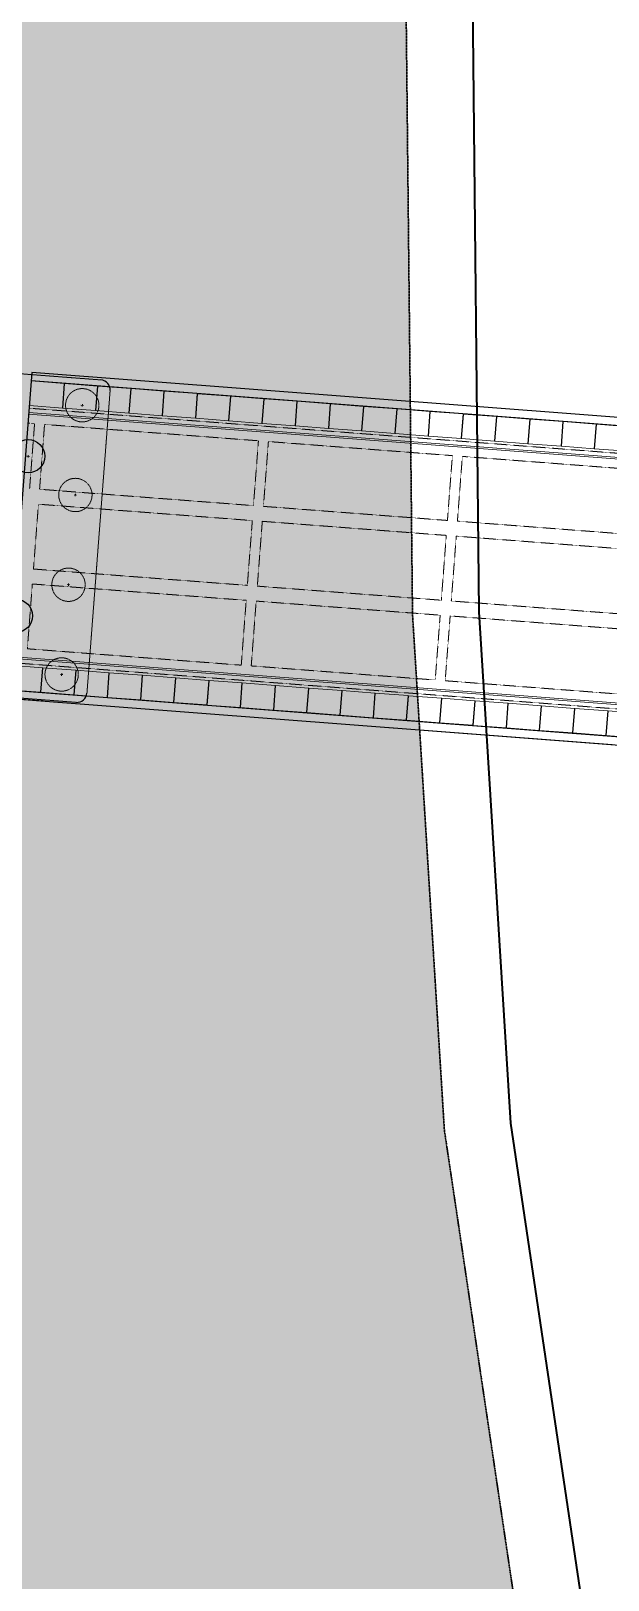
# Model space of a CAD drawing. Header units: inches. Extents: x 215676 to 3518780154, y 2761699 to 325936546.
# Drawn here: x 113015705 to 113033010, y 9438838 to 9485305 of the extents above; entities that cross this region are included whole.
import ezdxf

# ---------------------------------------------------------------- set-up
doc = ezdxf.new("R2010")
doc.units = ezdxf.units.IN
doc.header["$MEASUREMENT"] = 0
for name, pattern in [('DASHED', [0.75, 0.5, -0.25]), ('DASHED2', [0.375, 0.25, -0.125]), ('HIDDEN', [9.524999999999999, 6.35, -3.175])]:
    doc.linetypes.add(name, pattern=pattern)
for name, color, linetype, lineweight in [('Box', 30, 'Continuous', 13), ('Center Line', 9, 'Continuous', 18), ('Girder Line', 7, 'Continuous', 18), ('KHAL+RIVER BANK', 160, 'Continuous', 18), ('Pire Line', 11, 'Continuous', 18), ('Railing', 6, 'Continuous', 15), ('Road', 7, 'Continuous', 30), ('Text_Title', 1, 'Continuous', 20), ('Water Body', 4, 'Continuous', 18), ('Water Line', 4, 'DASHED', 18)]:
    doc.layers.add(name, color=color, linetype=linetype, lineweight=lineweight)
doc.layers.add('Deck Slab', color=11, linetype='Continuous')
doc.layers.add('Pile', color=11, linetype='Continuous')

# ---------------------------------------------------------------- blocks, each defined once
blk = doc.blocks.new('GJGJH')
at = {"layer": 'Center Line'}
for p, q in [((-5287.500000002357, 2450.371278875562), (-5212.500000002357, 2450.371278875562)), ((-5250.000000002357, 2487.871278875562), (-5250.000000002357, 2412.871278875562)), ((-2587.499999999913, 2450.371278875561), (-2512.499999999913, 2450.371278875561)), ((-2549.999999999913, 2487.871278875561), (-2549.999999999913, 2412.871278875561)), ((112.5000000000873, 2450.37127887556), (187.5000000000873, 2450.37127887556)), ((150.0000000000873, 2487.87127887556), (150.0000000000873, 2412.87127887556)), ((2812.500000000087, 2450.37127887556), (2887.500000000087, 2450.37127887556)), ((2850.000000000087, 2487.87127887556), (2850.000000000087, 2412.87127887556)), ((-3562.499999999913, 950.3712788706716), (-3637.499999999913, 950.3712788706716)), ((-3599.999999999913, 987.8712788706716), (-3599.999999999913, 912.8712788706716)), ((1237.499999999971, 950.3712788706703), (1162.499999999971, 950.3712788706703)), ((1199.999999999971, 987.8712788706703), (1199.999999999971, 912.8712788706703)), ((-5287.500000002357, -549.6287211328204), (-5212.500000002357, -549.6287211328204)), ((-5287.500000005151, -549.6287211328204), (-5212.500000005151, -549.6287211328204)), ((-5250.000000002357, -587.1287211328204), (-5250.000000002357, -512.1287211328204)), ((-5250.000000005151, -512.1287211328204), (-5250.000000005151, -587.1287211328204)), ((-2587.499999999913, -549.6287211328213), (-2512.499999999913, -549.6287211328213)), ((-2549.999999999913, -587.1287211328213), (-2549.999999999913, -512.1287211328213)), ((112.5000000000873, -549.6287211328217), (187.5000000000873, -549.6287211328217)), ((150.0000000000873, -587.1287211328217), (150.0000000000873, -512.1287211328217)), ((2812.500000000087, -549.6287211328222), (2887.500000000087, -549.6287211328222)), ((2850.000000000087, -587.1287211328222), (2850.000000000087, -512.1287211328222))]:
    blk.add_line(p, q, dxfattribs=at)
at = {"layer": 'Pile', "ltscale": 3}
for centre in [(-3599.999999999796, 950.3712788706716), (1200.000000000087, 950.3712788706703)]:
    blk.add_circle(centre, 500, dxfattribs=at)
for centre, start, end in [((-5750.000000004686, 2950.371278870905), 90, 180), ((3350.00000000486, 2950.371278870903), 0, 90), ((-5750.000000000031, -1049.628721129095), 180, 270), ((3350.000000000204, -1049.628721129097), 270, 0)]:
    blk.add_arc(centre, 300, start, end, dxfattribs=at)
at = {"layer": 'Pire Line', "linetype": 'HIDDEN', "ltscale": 0.3}
for p, q in [((-6050.000000000031, -1049.628721129561), (-6050.000000004686, 2950.371278870439)), ((3350.00000000486, 3250.371278870903), (-5750.000000004686, 3250.371278870905)), ((3650.000000000204, -1049.628721129563), (3650.00000000486, 2950.371278870437)), ((3350.000000000204, -1349.628721129097), (-5750.000000000031, -1349.628721129095))]:
    blk.add_line(p, q, dxfattribs=at)
for centre in [(-5250.000000002357, 2450.371278875562), (-2549.999999999913, 2450.371278875561), (150.0000000000873, 2450.37127887556), (2850.000000000087, 2450.37127887556), (-5250.000000002357, -549.6287211328204), (-2549.999999999913, -549.6287211328213), (150.0000000000873, -549.6287211328217), (2850.000000000087, -549.6287211328222)]:
    blk.add_circle(centre, 500, dxfattribs=at)
blk = doc.blocks.new('PNAU')
at = {"layer": 'Box', "linetype": 'Continuous', "lineweight": 20, "ltscale": 5}
for p, q in [((113326043.9554112, 9458259.828132046), (113327093.9554112, 9458259.828132046)), ((113327371.1971645, 9458259.828132046), (113344214.6971645, 9458259.828132046))]:
    blk.add_line(p, q, dxfattribs=at)
for points in [[(113327001.6971645, 9467804.828132046), (113326011.6971645, 9467804.828132046), (113326011.6971645, 9467064.828132046), (113327001.6971645, 9467064.828132046)], [(113328001.6971645, 9467804.828132046), (113327011.6971645, 9467804.828132046), (113327011.6971645, 9467064.828132046), (113328001.6971645, 9467064.828132046)], [(113329001.6971645, 9467804.828132046), (113328011.6971645, 9467804.828132046), (113328011.6971645, 9467064.828132046), (113329001.6971645, 9467064.828132046)], [(113330001.6971645, 9467804.828132046), (113329011.6971645, 9467804.828132046), (113329011.6971645, 9467064.828132046), (113330001.6971645, 9467064.828132046)], [(113331001.6971645, 9467804.828132046), (113330011.6971645, 9467804.828132046), (113330011.6971645, 9467064.828132046), (113331001.6971645, 9467064.828132046)], [(113332001.6971645, 9467804.828132046), (113331011.6971645, 9467804.828132046), (113331011.6971645, 9467064.828132046), (113332001.6971645, 9467064.828132046)], [(113333001.6971645, 9467804.828132046), (113332011.6971645, 9467804.828132046), (113332011.6971645, 9467064.828132046), (113333001.6971645, 9467064.828132046)], [(113334001.6971645, 9467804.828132046), (113333011.6971645, 9467804.828132046), (113333011.6971645, 9467064.828132046), (113334001.6971645, 9467064.828132046)], [(113335001.6971645, 9467804.828132046), (113334011.6971645, 9467804.828132046), (113334011.6971645, 9467064.828132046), (113335001.6971645, 9467064.828132046)], [(113335001.6971645, 9467804.828132046), (113335011.6971645, 9467804.828132046), (113335011.6971645, 9467064.828132046), (113335001.6971645, 9467064.828132046)], [(113336001.6971645, 9467804.828132046), (113335011.6971645, 9467804.828132046), (113335011.6971645, 9467064.828132046), (113336001.6971645, 9467064.828132046)], [(113337001.6971645, 9467804.828132046), (113336011.6971645, 9467804.828132046), (113336011.6971645, 9467064.828132046), (113337001.6971645, 9467064.828132046)], [(113338001.6971645, 9467804.828132046), (113337011.6971645, 9467804.828132046), (113337011.6971645, 9467064.828132046), (113338001.6971645, 9467064.828132046)], [(113339001.6971645, 9467804.828132046), (113338011.6971645, 9467804.828132046), (113338011.6971645, 9467064.828132046), (113339001.6971645, 9467064.828132046)], [(113340001.6971645, 9467804.828132046), (113339011.6971645, 9467804.828132046), (113339011.6971645, 9467064.828132046), (113340001.6971645, 9467064.828132046)], [(113341001.6971645, 9467804.828132046), (113340011.6971645, 9467804.828132046), (113340011.6971645, 9467064.828132046), (113341001.6971645, 9467064.828132046)], [(113342001.6971645, 9467804.828132046), (113341011.6971645, 9467804.828132046), (113341011.6971645, 9467064.828132046), (113342001.6971645, 9467064.828132046)], [(113343001.6971645, 9467804.828132046), (113342011.6971645, 9467804.828132046), (113342011.6971645, 9467064.828132046), (113343001.6971645, 9467064.828132046)], [(113344001.6971645, 9467804.828132046), (113343011.6971645, 9467804.828132046), (113343011.6971645, 9467064.828132046), (113344001.6971645, 9467064.828132046)], [(113327001.6971645, 9458514.828132046), (113326011.6971645, 9458514.828132046), (113326011.6971645, 9459254.828132046), (113327001.6971645, 9459254.828132046)], [(113328001.6971645, 9458514.828132046), (113327011.6971645, 9458514.828132046), (113327011.6971645, 9459254.828132046), (113328001.6971645, 9459254.828132046)], [(113329001.6971645, 9458514.828132046), (113328011.6971645, 9458514.828132046), (113328011.6971645, 9459254.828132046), (113329001.6971645, 9459254.828132046)], [(113330001.6971645, 9458514.828132046), (113329011.6971645, 9458514.828132046), (113329011.6971645, 9459254.828132046), (113330001.6971645, 9459254.828132046)], [(113331001.6971645, 9458514.828132046), (113330011.6971645, 9458514.828132046), (113330011.6971645, 9459254.828132046), (113331001.6971645, 9459254.828132046)], [(113332001.6971645, 9458514.828132046), (113331011.6971645, 9458514.828132046), (113331011.6971645, 9459254.828132046), (113332001.6971645, 9459254.828132046)], [(113333001.6971645, 9458514.828132046), (113332011.6971645, 9458514.828132046), (113332011.6971645, 9459254.828132046), (113333001.6971645, 9459254.828132046)], [(113334001.6971645, 9458514.828132046), (113333011.6971645, 9458514.828132046), (113333011.6971645, 9459254.828132046), (113334001.6971645, 9459254.828132046)], [(113335001.6971645, 9458514.828132046), (113334011.6971645, 9458514.828132046), (113334011.6971645, 9459254.828132046), (113335001.6971645, 9459254.828132046)], [(113335001.6971645, 9458514.828132046), (113335011.6971645, 9458514.828132046), (113335011.6971645, 9459254.828132046), (113335001.6971645, 9459254.828132046)], [(113336001.6971645, 9458514.828132046), (113335011.6971645, 9458514.828132046), (113335011.6971645, 9459254.828132046), (113336001.6971645, 9459254.828132046)], [(113337001.6971645, 9458514.828132046), (113336011.6971645, 9458514.828132046), (113336011.6971645, 9459254.828132046), (113337001.6971645, 9459254.828132046)], [(113338001.6971645, 9458514.828132046), (113337011.6971645, 9458514.828132046), (113337011.6971645, 9459254.828132046), (113338001.6971645, 9459254.828132046)], [(113339001.6971645, 9458514.828132046), (113338011.6971645, 9458514.828132046), (113338011.6971645, 9459254.828132046), (113339001.6971645, 9459254.828132046)], [(113340001.6971645, 9458514.828132046), (113339011.6971645, 9458514.828132046), (113339011.6971645, 9459254.828132046), (113340001.6971645, 9459254.828132046)], [(113341001.6971645, 9458514.828132046), (113340011.6971645, 9458514.828132046), (113340011.6971645, 9459254.828132046), (113341001.6971645, 9459254.828132046)], [(113342001.6971645, 9458514.828132046), (113341011.6971645, 9458514.828132046), (113341011.6971645, 9459254.828132046), (113342001.6971645, 9459254.828132046)], [(113343001.6971645, 9458514.828132046), (113342011.6971645, 9458514.828132046), (113342011.6971645, 9459254.828132046), (113343001.6971645, 9459254.828132046)], [(113344001.6971645, 9458514.828132046), (113343011.6971645, 9458514.828132046), (113343011.6971645, 9459254.828132046), (113344001.6971645, 9459254.828132046)], [(113345001.6971645, 9458514.828132046), (113344011.6971645, 9458514.828132046), (113344011.6971645, 9459254.828132046), (113345001.6971645, 9459254.828132046)]]:
    blk.add_lwpolyline(points, close=True, dxfattribs=at)
at = {"layer": 'Deck Slab'}
for p, q in [((113346006.6971645, 9467809.828132046), (113326006.4554112, 9467809.828132046)), ((113326006.4554112, 9458509.828132046), (113346006.6971645, 9458509.828132046))]:
    blk.add_line(p, q, dxfattribs=at)
blk.add_lwpolyline([(113326893.4554112, 9458259.828132046), (113346006.6971645, 9458259.828132046), (113346006.6971645, 9468059.828132046), (113326006.4554112, 9468059.828132046), (113326006.4554112, 9458259.828132046), (113327534.1971645, 9458259.828132046)], dxfattribs=at)
at = {"layer": 'Girder Line', "linetype": 'HIDDEN', "ltscale": 0.15}
for p, q in [((113346006.6971645, 9466984.828132046), (113326006.4554112, 9466984.828132046)), ((113326206.4554112, 9466534.828132046), (113326206.4554112, 9464584.828132046)), ((113332939.4554112, 9466534.828132046), (113326506.4554112, 9466534.828132046)), ((113326506.4554112, 9466534.828132046), (113326506.4554112, 9464584.828132046)), ((113332939.4554112, 9466534.828132046), (113332939.4554112, 9464584.828132046)), ((113338773.6971645, 9466534.828132046), (113333239.4554112, 9466534.828132046)), ((113333239.4554112, 9466534.828132046), (113333239.4554112, 9464584.828132046)), ((113338773.6971645, 9466534.828132046), (113338773.6971645, 9464584.828132046)), ((113345506.6971645, 9466534.828132046), (113339073.6971645, 9466534.828132046)), ((113339073.6971645, 9466534.828132046), (113339073.6971645, 9464584.828132046)), ((113332939.4554112, 9464584.828132046), (113326506.4554112, 9464584.828132046)), ((113338773.6971645, 9464584.828132046), (113333239.4554112, 9464584.828132046)), ((113345506.6971645, 9464584.828132046), (113339073.6971645, 9464584.828132046)), ((113326506.4554112, 9464134.828132046), (113326506.4554112, 9462184.828132046)), ((113332939.4554112, 9464134.828132046), (113326506.4554112, 9464134.828132046)), ((113332939.4554112, 9464134.828132046), (113332939.4554112, 9462184.828132046)), ((113338773.6971645, 9464134.828132046), (113333239.4554112, 9464134.828132046)), ((113333239.4554112, 9464134.828132046), (113333239.4554112, 9462184.828132046)), ((113338773.6971645, 9464134.828132046), (113338773.6971645, 9462184.828132046)), ((113345506.6971645, 9464134.828132046), (113339073.6971645, 9464134.828132046)), ((113339073.6971645, 9464134.828132046), (113339073.6971645, 9462184.828132046)), ((113332939.4554112, 9462184.828132046), (113326506.4554112, 9462184.828132046)), ((113338773.6971645, 9462184.828132046), (113333239.4554112, 9462184.828132046)), ((113345506.6971645, 9462184.828132046), (113339073.6971645, 9462184.828132046)), ((113326506.4554112, 9461734.828132046), (113326506.4554112, 9459784.828132046)), ((113332939.4554112, 9461734.828132046), (113326506.4554112, 9461734.828132046)), ((113332939.4554112, 9461734.828132046), (113332939.4554112, 9459784.828132046)), ((113338773.6971645, 9461734.828132046), (113333239.4554112, 9461734.828132046)), ((113333239.4554112, 9461734.828132046), (113333239.4554112, 9459784.828132046)), ((113338773.6971645, 9461734.828132046), (113338773.6971645, 9459784.828132046)), ((113345506.6971645, 9461734.828132046), (113339073.6971645, 9461734.828132046)), ((113339073.6971645, 9461734.828132046), (113339073.6971645, 9459784.828132046)), ((113332939.4554112, 9459784.828132046), (113326506.4554112, 9459784.828132046)), ((113338773.6971645, 9459784.828132046), (113333239.4554112, 9459784.828132046)), ((113345506.6971645, 9459784.828132046), (113339073.6971645, 9459784.828132046)), ((113346006.6971645, 9459334.828132046), (113326006.4554112, 9459334.828132046))]:
    blk.add_line(p, q, dxfattribs=at)
at = {"layer": 'Girder Line', "linetype": 'HIDDEN', "ltscale": 15}
blk.add_line((113326206.4554112, 9466534.828132046), (113326006.4554112, 9466534.828132046), dxfattribs=at)
at = {"layer": 'Railing', "linetype": 'Continuous', "lineweight": 20, "ltscale": 5}
for p, q in [((113346006.6971645, 9466859.828132046), (113326006.4554112, 9466859.828132046)), ((113346006.6971645, 9466809.828132046), (113326006.4554112, 9466809.828132046)), ((113346006.6971645, 9459509.828132046), (113326006.4554112, 9459509.828132046)), ((113346006.6971645, 9459459.828132046), (113326006.4554112, 9459459.828132046))]:
    blk.add_line(p, q, dxfattribs=at)
at = {"layer": 'Text_Title', "rotation": 270}
blk.add_blockref('GJGJH', (113325139.2748954, 9461944.824280676), dxfattribs=at)

msp = doc.modelspace()

# ---------------------------------------------------------------- hatches: boundary and pattern name
at = {"layer": 'Water Line', "linetype": 'Continuous', "lineweight": 9, "ltscale": 15, "true_color": 0x7aafdf}
h = msp.add_hatch(dxfattribs=at)
h.set_pattern_fill('ANSI33', color=143, scale=8000, angle=25)
h.set_pattern_definition([(70, (-659396366.2460881, -2491106631.102173), (-1879.385241571816, 684.0402866513374), []), (70, (-659395084.5333196, -2491106033.429696), (-1879.385241571816, 684.0402866513374), [999.9999999999992, -499.9999999999996])])
h.paths.add_polyline_path([(113029149.7516536, 9519671.77158928), (113034294.3038996, 9559962.20834732), (113005410.041006, 9560134.175106049), (113004672.3222102, 9562199.211807251), (113003147.8129634, 9558086.999031067), (113002410.0941676, 9560152.035736084), (112973531.0686244, 9560323.97131157), (112971543.2310084, 9546872.626403809), (112969922.2517909, 9536275.814277649), (112969226.3817042, 9516954.05693245), (112970188.961584, 9499864.423732758), (112971710.3584651, 9478205.075429916), (112971880.0454615, 9477079.740093231), (113027094.5726374, 9472777.00863266), (113026951.5123957, 9486312.969892502), (113028424.5063227, 9506906.403596878)])
h.paths.add_polyline_path([(113027094.5726374, 9472777.00863266), (112971880.0454615, 9477079.740093231), (112972856.9962062, 9470600.76817894), (113027283.0166224, 9465606.586093903), (113027147.0875148, 9467808.19706726)])
h.paths.add_polyline_path([(113027283.0166224, 9465606.586093903), (112972856.9962062, 9470600.76817894), (112974133.0883082, 9462137.941532135), (112980211.158758, 9431945.098218918), (112985437.4107569, 9411331.420240402), (112996719.0953425, 9386104.331453323), (113010688.4135493, 9363128.535959244), (113031567.3377742, 9370164.3794384), (113032936.1003627, 9368451.167675018), (113033041.4969844, 9372835.607656479), (113034410.2595881, 9371122.39589119), (113055316.9259394, 9378167.588001251), (113043852.3076991, 9400833.997255325), (113035258.6952266, 9421150.038619995), (113030595.6668299, 9435594.815158844), (113028102.3953913, 9452335.306316376)])
h.paths.add_polyline_path([(112991801.4111079, 9539550.192918777), (112992712.0591029, 9528063.528446198), (112996634.9916133, 9528675.941785812), (112995724.3436183, 9540162.606258392)], flags=16)

# ---------------------------------------------------------------- linework, layer by layer
at = {"layer": 'KHAL+RIVER BANK', "lineweight": 40, "ltscale": 15}
msp.add_lwpolyline([(113057231.8190974, 9378812.874528885), (113045667.7539271, 9401675.897827148), (113037134.9549464, 9421848.170871735), (113032549.5732936, 9436052.419149399), (113030093.2798823, 9452544.629907608), (113029146.4357203, 9467880.435922623), (113028952.2675074, 9486252.090902328), (113030420.45516, 9506778.32959938), (113031142.5454768, 9519488.164791107), (113036309.01029, 9559950.21349144)], dxfattribs=at)
at = {"layer": 'Water Body', "linetype": 'DASHED2', "lineweight": 30, "ltscale": 15}
msp.add_lwpolyline([(113055316.9259394, 9378167.588001251), (113043852.3076991, 9400833.997255325), (113035258.6952266, 9421150.038619995), (113030595.6668299, 9435594.815158844), (113028102.3953913, 9452335.306316376), (113027147.0875148, 9467808.19706726), (113026951.5123957, 9486312.969892502), (113028424.5063227, 9506906.403596878), (113029149.7516536, 9519671.77158928), (113034294.3038996, 9559962.20834732)], dxfattribs=at)

# ---------------------------------------------------------------- block references
at = {"layer": 'Road', "lineweight": 0, "rotation": 355.6245212791474}
msp.add_blockref('PNAU', (-702328.1499806764, 8680498.179746898, 3468), dxfattribs=at)

doc.saveas('drawing.dxf')
